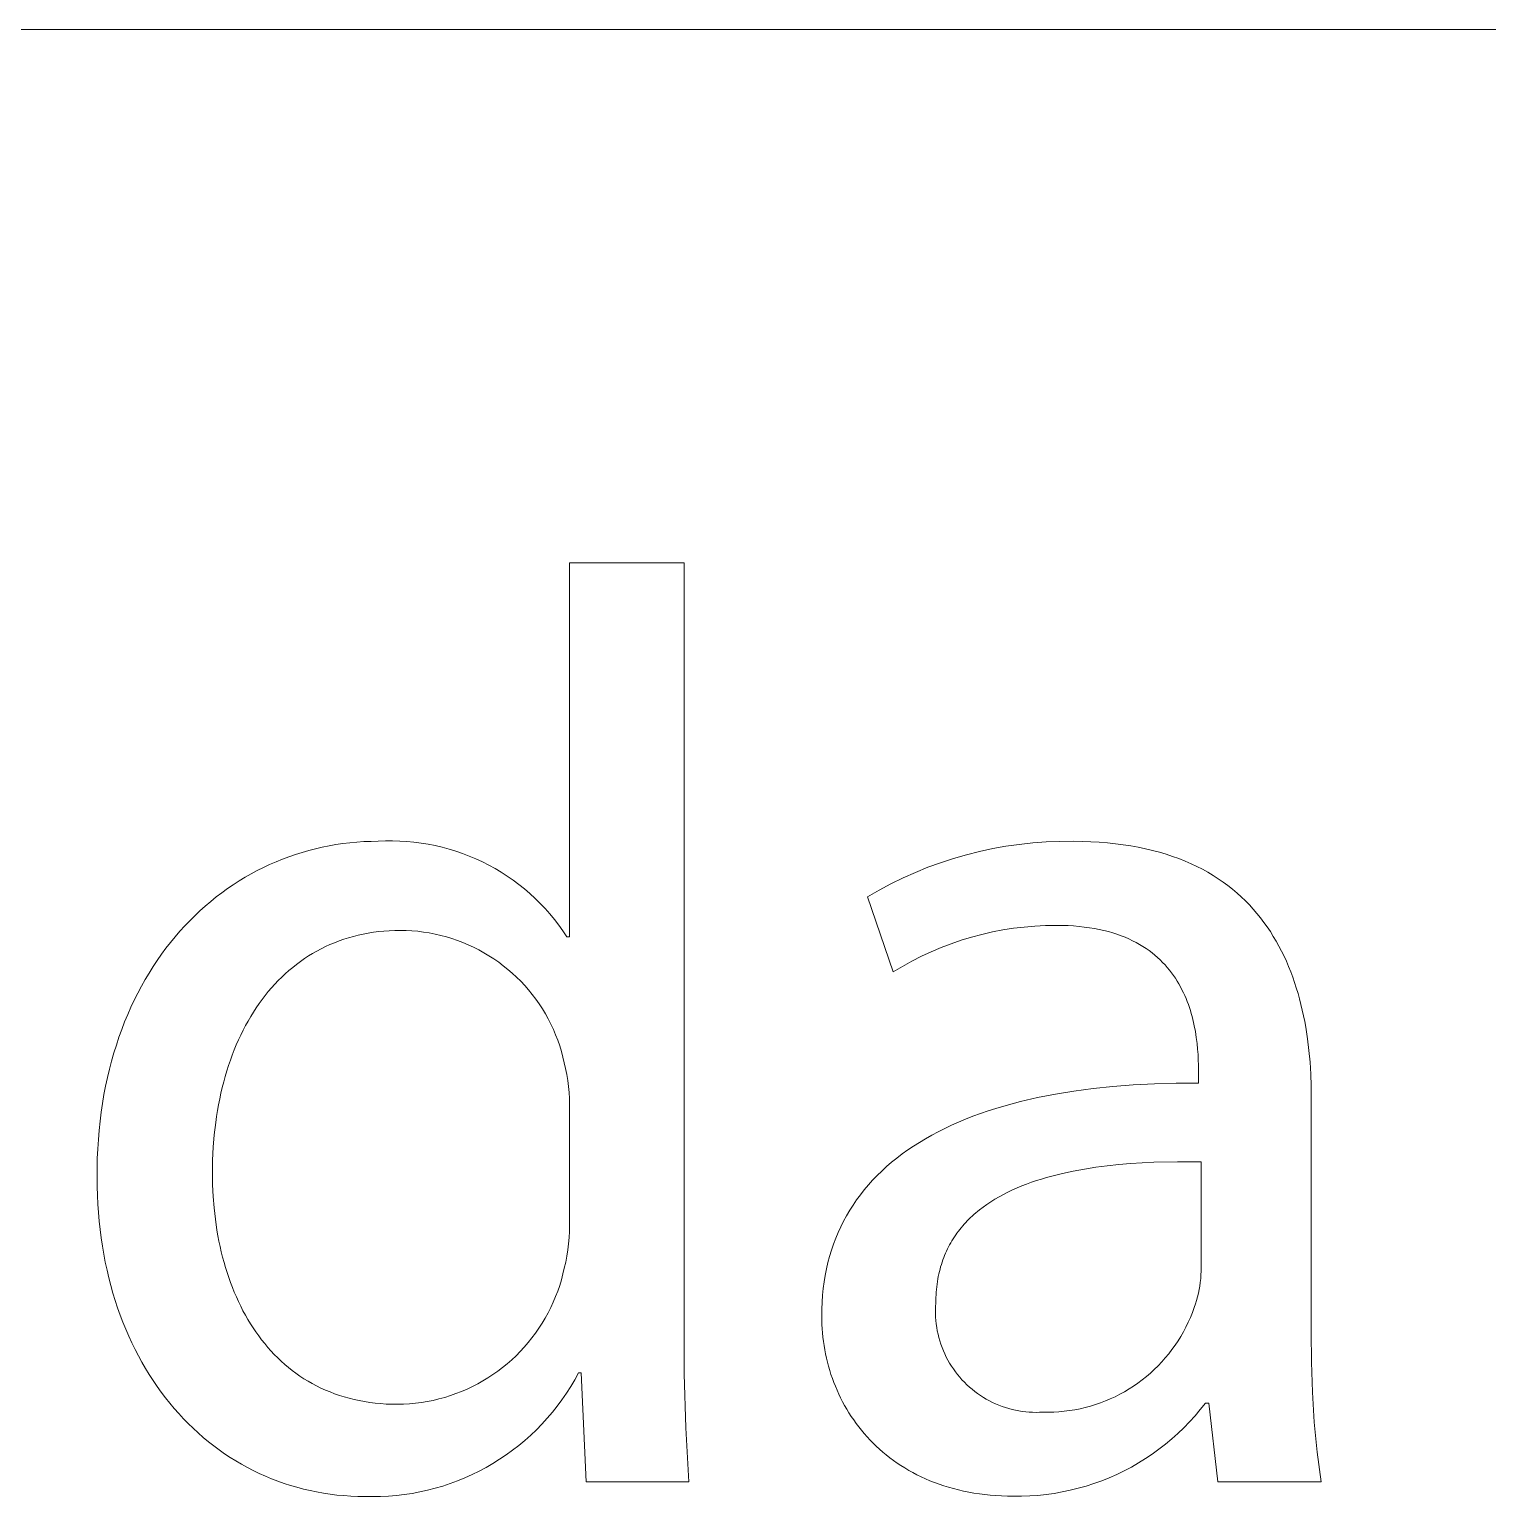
# Model space of a CAD drawing. Header units: millimetres. Extents: x 0 to 4030, y 0 to 2816.
# Drawn here: x 3898.82 to 3944.28, y 404.82 to 450.53 of the extents above; entities that cross this region are included whole.
import ezdxf

# ---------------------------------------------------------------- set-up
doc = ezdxf.new("R2010")
doc.units = ezdxf.units.MM
doc.header["$MEASUREMENT"] = 0
doc.layers.add('Domyślny', color=7, linetype='Continuous', true_color=0x000000)

msp = doc.modelspace()

# ---------------------------------------------------------------- linework, layer by layer
at = {"layer": 'Domyślny', "color": 18, "lineweight": 15, "true_color": 0x000000}
for p, q in [((4026.416, 450.533), (2507.18, 450.533)), ((3915.658, 422.26), (3915.658, 433.909)), ((3915.658, 433.909), (3919.228, 433.909)), ((3919.228, 433.909), (3919.228, 410.329)), ((3908.166, 425.098), (3908.381, 425.135)), ((3908.381, 425.135), (3908.597, 425.167)), ((3908.597, 425.167), (3908.815, 425.193)), ((3908.815, 425.193), (3909.034, 425.213)), ((3909.034, 425.213), (3909.254, 425.228)), ((3909.254, 425.228), (3909.476, 425.236)), ((3909.476, 425.236), (3909.699, 425.239)), ((3909.699, 425.239), (3909.922, 425.249)), ((3909.922, 425.249), (3910.144, 425.252)), ((3910.144, 425.252), (3910.367, 425.246)), ((3910.367, 425.246), (3910.59, 425.233)), ((3910.59, 425.233), (3910.812, 425.213)), ((3910.812, 425.213), (3911.033, 425.185)), ((3911.033, 425.185), (3911.253, 425.149)), ((3911.253, 425.149), (3911.472, 425.106)), ((3929.262, 425.083), (3929.678, 425.143)), ((3929.678, 425.143), (3930.097, 425.188)), ((3930.097, 425.188), (3930.516, 425.219)), ((3930.516, 425.219), (3930.936, 425.235)), ((3930.936, 425.235), (3931.357, 425.237)), ((3931.357, 425.237), (3931.633, 425.234)), ((3931.633, 425.234), (3931.903, 425.225)), ((3931.903, 425.225), (3932.166, 425.21)), ((3932.166, 425.21), (3932.422, 425.19)), ((3932.422, 425.19), (3932.673, 425.164)), ((3932.673, 425.164), (3932.917, 425.133)), ((3932.917, 425.133), (3933.155, 425.096)), ((3906.512, 424.601), (3906.711, 424.682)), ((3906.711, 424.682), (3906.913, 424.758)), ((3906.913, 424.758), (3907.118, 424.829)), ((3907.118, 424.829), (3907.324, 424.893)), ((3907.324, 424.893), (3907.532, 424.953)), ((3907.532, 424.953), (3907.741, 425.007)), ((3907.741, 425.007), (3907.953, 425.055)), ((3907.953, 425.055), (3908.166, 425.098)), ((3911.472, 425.106), (3911.689, 425.055)), ((3911.689, 425.055), (3911.904, 424.997)), ((3911.904, 424.997), (3912.117, 424.932)), ((3912.117, 424.932), (3912.328, 424.859)), ((3912.328, 424.859), (3912.536, 424.779)), ((3912.536, 424.779), (3912.741, 424.693)), ((3912.741, 424.693), (3912.943, 424.599)), ((3927.225, 424.571), (3927.625, 424.702)), ((3927.625, 424.702), (3928.029, 424.818)), ((3928.029, 424.818), (3928.437, 424.921)), ((3928.437, 424.921), (3928.848, 425.009)), ((3928.848, 425.009), (3929.262, 425.083)), ((3933.155, 425.096), (3933.387, 425.054)), ((3933.387, 425.054), (3933.613, 425.007)), ((3933.613, 425.007), (3933.832, 424.955)), ((3933.832, 424.955), (3934.046, 424.898)), ((3934.046, 424.898), (3934.255, 424.835)), ((3934.255, 424.835), (3934.457, 424.769)), ((3934.457, 424.769), (3934.654, 424.697)), ((3934.654, 424.697), (3934.845, 424.621)), ((3905.547, 424.117), (3905.735, 424.224)), ((3905.735, 424.224), (3905.926, 424.326)), ((3905.926, 424.326), (3906.119, 424.423)), ((3906.119, 424.423), (3906.314, 424.515)), ((3906.314, 424.515), (3906.512, 424.601)), ((3912.943, 424.599), (3913.142, 424.498)), ((3913.142, 424.498), (3913.338, 424.39)), ((3913.338, 424.39), (3913.529, 424.276)), ((3913.529, 424.276), (3913.716, 424.156)), ((3926.056, 424.098), (3926.44, 424.269)), ((3926.44, 424.269), (3926.83, 424.427)), ((3926.83, 424.427), (3927.225, 424.571)), ((3934.845, 424.621), (3935.03, 424.54)), ((3935.03, 424.54), (3935.211, 424.455)), ((3935.211, 424.455), (3935.385, 424.365)), ((3935.385, 424.365), (3935.555, 424.272)), ((3935.555, 424.272), (3935.719, 424.174)), ((3904.822, 423.636), (3904.999, 423.763)), ((3904.999, 423.763), (3905.179, 423.886)), ((3905.179, 423.886), (3905.362, 424.004)), ((3905.362, 424.004), (3905.547, 424.117)), ((3913.716, 424.156), (3913.9, 424.029)), ((3913.9, 424.029), (3914.078, 423.895)), ((3914.078, 423.895), (3914.252, 423.756)), ((3914.252, 423.756), (3914.422, 423.611)), ((3925.306, 423.716), (3925.678, 423.913)), ((3925.678, 423.913), (3926.056, 424.098)), ((3935.719, 424.174), (3935.878, 424.072)), ((3935.878, 424.072), (3936.031, 423.966)), ((3936.031, 423.966), (3936.18, 423.857)), ((3936.18, 423.857), (3936.324, 423.743)), ((3904.308, 423.222), (3904.476, 423.365)), ((3904.476, 423.365), (3904.647, 423.503)), ((3904.647, 423.503), (3904.822, 423.636)), ((3914.422, 423.611), (3914.586, 423.46)), ((3914.586, 423.46), (3914.745, 423.304)), ((3914.745, 423.304), (3914.898, 423.142)), ((3924.942, 423.505), (3925.306, 423.716)), ((3925.747, 421.17), (3924.942, 423.505)), ((3936.324, 423.743), (3936.463, 423.626)), ((3936.463, 423.626), (3936.597, 423.506)), ((3936.597, 423.506), (3936.726, 423.382)), ((3936.726, 423.382), (3936.85, 423.254)), ((3903.822, 422.764), (3903.981, 422.921)), ((3903.981, 422.921), (3904.143, 423.074)), ((3904.143, 423.074), (3904.308, 423.222)), ((3914.898, 423.142), (3915.046, 422.975)), ((3915.046, 422.975), (3915.188, 422.803)), ((3936.85, 423.254), (3936.97, 423.124)), ((3936.97, 423.124), (3937.085, 422.99)), ((3937.085, 422.99), (3937.196, 422.853)), ((3937.196, 422.853), (3937.302, 422.713)), ((3903.367, 422.262), (3903.515, 422.434)), ((3903.515, 422.434), (3903.667, 422.601)), ((3903.667, 422.601), (3903.822, 422.764)), ((3909.389, 422.378), (3909.232, 422.348)), ((3909.549, 422.403), (3909.389, 422.378)), ((3909.712, 422.424), (3909.549, 422.403)), ((3909.876, 422.44), (3909.712, 422.424)), ((3910.043, 422.452), (3909.876, 422.44)), ((3910.212, 422.459), (3910.043, 422.452)), ((3910.383, 422.461), (3910.212, 422.459)), ((3910.565, 422.458), (3910.383, 422.461)), ((3910.747, 422.449), (3910.565, 422.458)), ((3910.929, 422.434), (3910.747, 422.449)), ((3911.109, 422.412), (3910.929, 422.434)), ((3911.289, 422.383), (3911.109, 422.412)), ((3911.468, 422.349), (3911.289, 422.383)), ((3915.188, 422.803), (3915.324, 422.627)), ((3915.324, 422.627), (3915.454, 422.445)), ((3915.454, 422.445), (3915.577, 422.26)), ((3928.839, 422.413), (3928.512, 422.338)), ((3929.167, 422.476), (3928.839, 422.413)), ((3929.498, 422.528), (3929.167, 422.476)), ((3929.831, 422.568), (3929.498, 422.528)), ((3930.164, 422.597), (3929.831, 422.568)), ((3930.499, 422.614), (3930.164, 422.597)), ((3930.834, 422.62), (3930.499, 422.614)), ((3931.018, 422.617), (3930.834, 422.62)), ((3931.197, 422.611), (3931.018, 422.617)), ((3931.371, 422.601), (3931.197, 422.611)), ((3931.54, 422.587), (3931.371, 422.601)), ((3931.704, 422.568), (3931.54, 422.587)), ((3931.864, 422.547), (3931.704, 422.568)), ((3932.018, 422.521), (3931.864, 422.547)), ((3932.168, 422.492), (3932.018, 422.521)), ((3932.314, 422.459), (3932.168, 422.492)), ((3932.454, 422.423), (3932.314, 422.459)), ((3932.591, 422.384), (3932.454, 422.423)), ((3932.722, 422.341), (3932.591, 422.384)), ((3937.302, 422.713), (3937.404, 422.571)), ((3937.404, 422.571), (3937.502, 422.425)), ((3937.502, 422.425), (3937.595, 422.277)), ((3903.081, 421.904), (3903.222, 422.086)), ((3903.222, 422.086), (3903.367, 422.262)), ((3908.054, 421.957), (3907.918, 421.89)), ((3908.193, 422.021), (3908.054, 421.957)), ((3908.334, 422.08), (3908.193, 422.021)), ((3908.478, 422.135), (3908.334, 422.08)), ((3908.624, 422.186), (3908.478, 422.135)), ((3908.772, 422.233), (3908.624, 422.186)), ((3908.923, 422.276), (3908.772, 422.233)), ((3909.076, 422.314), (3908.923, 422.276)), ((3909.232, 422.348), (3909.076, 422.314)), ((3911.646, 422.308), (3911.468, 422.349)), ((3911.822, 422.262), (3911.646, 422.308)), ((3911.996, 422.209), (3911.822, 422.262)), ((3912.168, 422.15), (3911.996, 422.209)), ((3912.338, 422.085), (3912.168, 422.15)), ((3912.506, 422.014), (3912.338, 422.085)), ((3912.671, 421.938), (3912.506, 422.014)), ((3912.833, 421.855), (3912.671, 421.938)), ((3915.577, 422.26), (3915.658, 422.26)), ((3927.239, 421.927), (3926.93, 421.796)), ((3927.551, 422.046), (3927.239, 421.927)), ((3927.868, 422.155), (3927.551, 422.046)), ((3928.189, 422.252), (3927.868, 422.155)), ((3928.512, 422.338), (3928.189, 422.252)), ((3932.85, 422.296), (3932.722, 422.341)), ((3932.973, 422.247), (3932.85, 422.296)), ((3933.092, 422.196), (3932.973, 422.247)), ((3933.207, 422.141), (3933.092, 422.196)), ((3933.318, 422.084), (3933.207, 422.141)), ((3933.425, 422.025), (3933.318, 422.084)), ((3933.528, 421.963), (3933.425, 422.025)), ((3933.627, 421.898), (3933.528, 421.963)), ((3937.595, 422.277), (3937.685, 422.127)), ((3937.685, 422.127), (3937.77, 421.973)), ((3937.77, 421.973), (3937.851, 421.818)), ((3902.681, 421.333), (3902.811, 421.528)), ((3902.811, 421.528), (3902.944, 421.718)), ((3902.944, 421.718), (3903.081, 421.904)), ((3907.273, 421.495), (3907.151, 421.405)), ((3907.397, 421.582), (3907.273, 421.495)), ((3907.523, 421.665), (3907.397, 421.582)), ((3907.652, 421.744), (3907.523, 421.665)), ((3907.784, 421.819), (3907.652, 421.744)), ((3907.918, 421.89), (3907.784, 421.819)), ((3912.993, 421.767), (3912.833, 421.855)), ((3913.149, 421.674), (3912.993, 421.767)), ((3913.302, 421.575), (3913.149, 421.674)), ((3913.452, 421.471), (3913.302, 421.575)), ((3913.597, 421.362), (3913.452, 421.471)), ((3926.328, 421.504), (3926.035, 421.342)), ((3926.626, 421.655), (3926.328, 421.504)), ((3926.93, 421.796), (3926.626, 421.655)), ((3933.722, 421.831), (3933.627, 421.898)), ((3933.814, 421.762), (3933.722, 421.831)), ((3933.902, 421.691), (3933.814, 421.762)), ((3933.987, 421.617), (3933.902, 421.691)), ((3934.068, 421.542), (3933.987, 421.617)), ((3934.145, 421.465), (3934.068, 421.542)), ((3934.219, 421.386), (3934.145, 421.465)), ((3937.851, 421.818), (3937.928, 421.66)), ((3937.928, 421.66), (3938.002, 421.5)), ((3938.002, 421.5), (3938.071, 421.338)), ((3902.434, 420.929), (3902.556, 421.133)), ((3902.556, 421.133), (3902.681, 421.333)), ((3906.691, 421.008), (3906.582, 420.9)), ((3906.802, 421.112), (3906.691, 421.008)), ((3906.916, 421.213), (3906.802, 421.112)), ((3907.032, 421.311), (3906.916, 421.213)), ((3907.151, 421.405), (3907.032, 421.311)), ((3913.739, 421.248), (3913.597, 421.362)), ((3913.877, 421.128), (3913.739, 421.248)), ((3914.01, 421.005), (3913.877, 421.128)), ((3914.139, 420.876), (3914.01, 421.005)), ((3926.035, 421.342), (3925.747, 421.17)), ((3934.29, 421.306), (3934.219, 421.386)), ((3934.358, 421.223), (3934.29, 421.306)), ((3934.423, 421.14), (3934.358, 421.223)), ((3934.484, 421.055), (3934.423, 421.14)), ((3934.543, 420.969), (3934.484, 421.055)), ((3938.071, 421.338), (3938.137, 421.174)), ((3938.137, 421.174), (3938.199, 421.008)), ((3938.199, 421.008), (3938.257, 420.84)), ((3902.204, 420.507), (3902.317, 420.72)), ((3902.317, 420.72), (3902.434, 420.929)), ((3906.272, 420.555), (3906.174, 420.434)), ((3906.373, 420.673), (3906.272, 420.555)), ((3906.476, 420.788), (3906.373, 420.673)), ((3906.582, 420.9), (3906.476, 420.788)), ((3914.264, 420.743), (3914.139, 420.876)), ((3914.384, 420.606), (3914.264, 420.743)), ((3914.499, 420.465), (3914.384, 420.606)), ((3934.598, 420.881), (3934.543, 420.969)), ((3934.651, 420.793), (3934.598, 420.881)), ((3934.701, 420.703), (3934.651, 420.793)), ((3934.748, 420.613), (3934.701, 420.703)), ((3934.793, 420.522), (3934.748, 420.613)), ((3938.257, 420.84), (3938.312, 420.67)), ((3938.312, 420.67), (3938.364, 420.499)), ((3901.99, 420.067), (3902.095, 420.289)), ((3902.095, 420.289), (3902.204, 420.507)), ((3905.986, 420.181), (3905.896, 420.05)), ((3906.079, 420.309), (3905.986, 420.181)), ((3906.174, 420.434), (3906.079, 420.309)), ((3914.608, 420.32), (3914.499, 420.465)), ((3914.713, 420.171), (3914.608, 420.32)), ((3914.813, 420.019), (3914.713, 420.171)), ((3934.835, 420.43), (3934.793, 420.522)), ((3934.875, 420.338), (3934.835, 420.43)), ((3934.912, 420.245), (3934.875, 420.338)), ((3934.947, 420.151), (3934.912, 420.245)), ((3934.979, 420.058), (3934.947, 420.151)), ((3938.364, 420.499), (3938.412, 420.326)), ((3938.412, 420.326), (3938.457, 420.152)), ((3938.457, 420.152), (3938.498, 419.977)), ((3901.795, 419.61), (3901.89, 419.841)), ((3901.89, 419.841), (3901.99, 420.067)), ((3905.642, 419.639), (3905.563, 419.496)), ((3905.724, 419.779), (3905.642, 419.639)), ((3905.809, 419.916), (3905.724, 419.779)), ((3905.896, 420.05), (3905.809, 419.916)), ((3914.907, 419.863), (3914.813, 420.019)), ((3914.996, 419.704), (3914.907, 419.863)), ((3915.079, 419.542), (3914.996, 419.704)), ((3935.01, 419.964), (3934.979, 420.058)), ((3935.038, 419.87), (3935.01, 419.964)), ((3935.064, 419.776), (3935.038, 419.87)), ((3935.088, 419.682), (3935.064, 419.776)), ((3935.111, 419.588), (3935.088, 419.682)), ((3938.498, 419.977), (3938.537, 419.8)), ((3938.537, 419.8), (3938.572, 419.622)), ((3901.618, 419.136), (3901.704, 419.375)), ((3901.704, 419.375), (3901.795, 419.61)), ((3905.414, 419.201), (3905.343, 419.049)), ((3905.487, 419.35), (3905.414, 419.201)), ((3905.563, 419.496), (3905.487, 419.35)), ((3915.156, 419.377), (3915.079, 419.542)), ((3915.228, 419.21), (3915.156, 419.377)), ((3915.294, 419.04), (3915.228, 419.21)), ((3935.131, 419.494), (3935.111, 419.588)), ((3935.166, 419.308), (3935.131, 419.494)), ((3935.195, 419.124), (3935.166, 419.308)), ((3938.572, 419.622), (3938.604, 419.443)), ((3938.604, 419.443), (3938.66, 419.083)), ((3901.459, 418.645), (3901.536, 418.892)), ((3901.536, 418.892), (3901.618, 419.136)), ((3905.211, 418.738), (3905.148, 418.579)), ((3905.275, 418.895), (3905.211, 418.738)), ((3905.343, 419.049), (3905.275, 418.895)), ((3915.354, 418.868), (3915.294, 419.04)), ((3915.407, 418.694), (3915.354, 418.868)), ((3935.218, 418.943), (3935.195, 419.124)), ((3935.236, 418.766), (3935.218, 418.943)), ((3935.248, 418.594), (3935.236, 418.766)), ((3938.66, 419.083), (3938.704, 418.72)), ((3938.704, 418.72), (3938.738, 418.354)), ((3901.321, 418.137), (3901.388, 418.393)), ((3901.388, 418.393), (3901.459, 418.645)), ((3905.089, 418.416), (3905.033, 418.252)), ((3905.148, 418.579), (3905.089, 418.416)), ((3915.455, 418.518), (3915.407, 418.694)), ((3915.497, 418.341), (3915.455, 418.518)), ((3915.538, 418.158), (3915.497, 418.341)), ((3935.256, 418.426), (3935.248, 418.594)), ((3935.261, 418.265), (3935.256, 418.426)), ((3935.262, 418.11), (3935.261, 418.265)), ((3938.738, 418.354), (3938.761, 417.987)), ((3901.202, 417.613), (3901.259, 417.877)), ((3901.259, 417.877), (3901.321, 418.137)), ((3904.929, 417.915), (3904.882, 417.743)), ((3904.98, 418.084), (3904.929, 417.915)), ((3905.033, 418.252), (3904.98, 418.084)), ((3915.574, 417.973), (3915.538, 418.158)), ((3915.604, 417.788), (3915.574, 417.973)), ((3935.262, 417.708), (3935.262, 418.11)), ((3938.761, 417.987), (3938.774, 417.619)), ((3901.151, 417.345), (3901.202, 417.613)), ((3904.795, 417.391), (3904.757, 417.212)), ((3904.837, 417.568), (3904.795, 417.391)), ((3904.882, 417.743), (3904.837, 417.568)), ((3915.627, 417.602), (3915.604, 417.788)), ((3915.644, 417.415), (3915.627, 417.602)), ((3915.655, 417.227), (3915.644, 417.415)), ((3930.246, 417.253), (3930.801, 417.362)), ((3930.801, 417.362), (3931.378, 417.456)), ((3931.378, 417.456), (3931.975, 417.536)), ((3931.975, 417.536), (3932.592, 417.6)), ((3932.592, 417.6), (3933.23, 417.65)), ((3933.23, 417.65), (3933.888, 417.684)), ((3933.888, 417.684), (3934.565, 417.704)), ((3934.565, 417.704), (3935.262, 417.708)), ((3938.774, 417.619), (3938.779, 417.251)), ((3901.064, 416.797), (3901.105, 417.073)), ((3901.105, 417.073), (3901.151, 417.345)), ((3904.721, 417.031), (3904.689, 416.848)), ((3904.757, 417.212), (3904.721, 417.031)), ((3915.659, 417.039), (3915.655, 417.227)), ((3915.658, 416.851), (3915.659, 417.039)), ((3928.704, 416.837), (3928.948, 416.916)), ((3928.948, 416.916), (3929.197, 416.99)), ((3929.197, 416.99), (3929.451, 417.061)), ((3929.451, 417.061), (3929.711, 417.129)), ((3929.711, 417.129), (3930.246, 417.253)), ((3938.779, 417.251), (3938.779, 409.95)), ((3900.999, 416.233), (3901.029, 416.517)), ((3901.029, 416.517), (3901.064, 416.797)), ((3904.633, 416.475), (3904.589, 416.093)), ((3904.659, 416.662), (3904.633, 416.475)), ((3904.689, 416.848), (3904.659, 416.662)), ((3915.658, 413.469), (3915.658, 416.851)), ((3927.565, 416.392), (3927.782, 416.488)), ((3927.782, 416.488), (3928.005, 416.581)), ((3928.005, 416.581), (3928.232, 416.67)), ((3928.232, 416.67), (3928.465, 416.755)), ((3928.465, 416.755), (3928.704, 416.837)), ((3900.975, 415.946), (3900.999, 416.233)), ((3904.589, 416.093), (3904.557, 415.705)), ((3926.752, 415.973), (3926.947, 416.083)), ((3926.947, 416.083), (3927.148, 416.189)), ((3927.148, 416.189), (3927.354, 416.293)), ((3927.354, 416.293), (3927.565, 416.392)), ((3900.943, 415.359), (3900.956, 415.654)), ((3900.956, 415.654), (3900.975, 415.946)), ((3904.557, 415.705), (3904.538, 415.308)), ((3926.027, 415.497), (3926.2, 415.621)), ((3926.2, 415.621), (3926.378, 415.742)), ((3926.378, 415.742), (3926.563, 415.859)), ((3926.563, 415.859), (3926.752, 415.973)), ((3900.935, 414.758), (3900.936, 415.06)), ((3900.936, 415.06), (3900.943, 415.359)), ((3904.538, 415.308), (3904.532, 414.905)), ((3925.391, 414.966), (3925.542, 415.104)), ((3925.542, 415.104), (3925.698, 415.238)), ((3925.698, 415.238), (3925.86, 415.369)), ((3925.86, 415.369), (3926.027, 415.497)), ((3932.058, 415.083), (3931.707, 415.029)), ((3932.415, 415.13), (3932.058, 415.083)), ((3932.776, 415.169), (3932.415, 415.13)), ((3933.14, 415.2), (3932.776, 415.169)), ((3933.506, 415.224), (3933.14, 415.2)), ((3933.874, 415.241), (3933.506, 415.224)), ((3934.611, 415.257), (3933.874, 415.241)), ((3935.343, 415.252), (3934.611, 415.257)), ((3935.343, 411.843), (3935.343, 415.252)), ((3900.938, 414.481), (3900.935, 414.758)), ((3904.532, 414.905), (3904.538, 414.539)), ((3924.974, 414.532), (3925.107, 414.68)), ((3925.107, 414.68), (3925.246, 414.825)), ((3925.246, 414.825), (3925.391, 414.966)), ((3930.057, 414.614), (3929.905, 414.558)), ((3930.212, 414.667), (3930.057, 414.614)), ((3930.37, 414.717), (3930.212, 414.667)), ((3930.53, 414.765), (3930.37, 414.717)), ((3930.692, 414.81), (3930.53, 414.765)), ((3931.023, 414.892), (3930.692, 414.81)), ((3931.361, 414.965), (3931.023, 414.892)), ((3931.707, 415.029), (3931.361, 414.965)), ((3900.946, 414.207), (3900.938, 414.481)), ((3900.959, 413.937), (3900.946, 414.207)), ((3904.538, 414.539), (3904.554, 414.176)), ((3904.554, 414.176), (3904.583, 413.819)), ((3924.608, 414.068), (3924.724, 414.226)), ((3924.724, 414.226), (3924.846, 414.381)), ((3924.846, 414.381), (3924.974, 414.532)), ((3929.051, 414.165), (3928.92, 414.089)), ((3929.186, 414.238), (3929.051, 414.165)), ((3929.323, 414.308), (3929.186, 414.238)), ((3929.464, 414.375), (3929.323, 414.308)), ((3929.608, 414.439), (3929.464, 414.375)), ((3929.755, 414.5), (3929.608, 414.439)), ((3929.905, 414.558), (3929.755, 414.5)), ((3900.977, 413.669), (3900.959, 413.937)), ((3904.583, 413.819), (3904.622, 413.467)), ((3924.294, 413.574), (3924.392, 413.742)), ((3924.392, 413.742), (3924.497, 413.907)), ((3924.497, 413.907), (3924.608, 414.068)), ((3928.376, 413.706), (3928.32, 413.66)), ((3928.433, 413.752), (3928.376, 413.706)), ((3928.549, 413.841), (3928.433, 413.752)), ((3928.669, 413.927), (3928.549, 413.841)), ((3928.793, 414.009), (3928.669, 413.927)), ((3928.92, 414.089), (3928.793, 414.009)), ((3901.001, 413.404), (3900.977, 413.669)), ((3901.029, 413.142), (3901.001, 413.404)), ((3904.622, 413.467), (3904.673, 413.12)), ((3915.657, 413.084), (3915.661, 413.276)), ((3915.661, 413.276), (3915.658, 413.469)), ((3924.113, 413.229), (3924.201, 413.403)), ((3924.201, 413.403), (3924.294, 413.574)), ((3927.913, 413.255), (3927.867, 413.201)), ((3927.96, 413.309), (3927.913, 413.255)), ((3928.008, 413.362), (3927.96, 413.309)), ((3928.058, 413.414), (3928.008, 413.362)), ((3928.108, 413.465), (3928.058, 413.414)), ((3928.16, 413.515), (3928.108, 413.465)), ((3928.212, 413.564), (3928.16, 413.515)), ((3928.266, 413.612), (3928.212, 413.564)), ((3928.32, 413.66), (3928.266, 413.612)), ((3901.062, 412.883), (3901.029, 413.142)), ((3901.101, 412.628), (3901.062, 412.883)), ((3904.673, 413.12), (3904.702, 412.949)), ((3904.702, 412.949), (3904.734, 412.78)), ((3904.734, 412.78), (3904.77, 412.612)), ((3915.63, 412.699), (3915.647, 412.891)), ((3915.647, 412.891), (3915.657, 413.084)), ((3923.887, 412.685), (3923.957, 412.87)), ((3923.957, 412.87), (3924.032, 413.051)), ((3924.032, 413.051), (3924.113, 413.229)), ((3927.578, 412.793), (3927.542, 412.731)), ((3927.616, 412.854), (3927.578, 412.793)), ((3927.655, 412.914), (3927.616, 412.854)), ((3927.695, 412.974), (3927.655, 412.914)), ((3927.736, 413.032), (3927.695, 412.974)), ((3927.779, 413.089), (3927.736, 413.032)), ((3927.822, 413.145), (3927.779, 413.089)), ((3927.867, 413.201), (3927.822, 413.145)), ((3901.144, 412.376), (3901.101, 412.628)), ((3901.192, 412.127), (3901.144, 412.376)), ((3904.77, 412.612), (3904.808, 412.447)), ((3904.808, 412.447), (3904.848, 412.283)), ((3915.576, 412.317), (3915.607, 412.507)), ((3915.607, 412.507), (3915.63, 412.699)), ((3923.766, 412.307), (3923.824, 412.498)), ((3923.824, 412.498), (3923.887, 412.685)), ((3927.35, 412.339), (3927.323, 412.27)), ((3927.379, 412.406), (3927.35, 412.339)), ((3927.409, 412.473), (3927.379, 412.406)), ((3927.44, 412.539), (3927.409, 412.473)), ((3927.473, 412.604), (3927.44, 412.539)), ((3927.506, 412.668), (3927.473, 412.604)), ((3927.542, 412.731), (3927.506, 412.668)), ((3901.245, 411.881), (3901.192, 412.127)), ((3901.302, 411.638), (3901.245, 411.881)), ((3904.848, 412.283), (3904.892, 412.12)), ((3904.892, 412.12), (3904.938, 411.96)), ((3904.938, 411.96), (3904.988, 411.802)), ((3915.455, 411.758), (3915.497, 411.939)), ((3915.497, 411.939), (3915.54, 412.127)), ((3915.54, 412.127), (3915.576, 412.317)), ((3923.629, 411.716), (3923.669, 411.916)), ((3923.669, 411.916), (3923.715, 412.113)), ((3923.715, 412.113), (3923.766, 412.307)), ((3927.207, 411.91), (3927.188, 411.835)), ((3927.227, 411.984), (3927.207, 411.91)), ((3927.249, 412.057), (3927.227, 411.984)), ((3927.272, 412.129), (3927.249, 412.057)), ((3927.297, 412.2), (3927.272, 412.129)), ((3927.323, 412.27), (3927.297, 412.2)), ((3901.364, 411.4), (3901.302, 411.638)), ((3904.988, 411.802), (3905.04, 411.646)), ((3905.04, 411.646), (3905.095, 411.491)), ((3905.095, 411.491), (3905.152, 411.339)), ((3915.353, 411.401), (3915.407, 411.579)), ((3915.407, 411.579), (3915.455, 411.758)), ((3923.568, 411.305), (3923.596, 411.512)), ((3923.596, 411.512), (3923.629, 411.716)), ((3927.114, 411.443), (3927.104, 411.362)), ((3927.126, 411.524), (3927.114, 411.443)), ((3927.139, 411.603), (3927.126, 411.524)), ((3927.154, 411.681), (3927.139, 411.603)), ((3927.17, 411.758), (3927.154, 411.681)), ((3927.188, 411.835), (3927.17, 411.758)), ((3935.303, 411.384), (3935.319, 411.498)), ((3935.319, 411.498), (3935.331, 411.613)), ((3935.331, 411.613), (3935.339, 411.728)), ((3935.339, 411.728), (3935.343, 411.843)), ((3901.431, 411.164), (3901.364, 411.4)), ((3901.502, 410.932), (3901.431, 411.164)), ((3905.152, 411.339), (3905.213, 411.19)), ((3905.213, 411.19), (3905.276, 411.042)), ((3905.276, 411.042), (3905.342, 410.897)), ((3915.154, 410.881), (3915.226, 411.052)), ((3915.226, 411.052), (3915.293, 411.225)), ((3915.293, 411.225), (3915.353, 411.401)), ((3923.532, 410.882), (3923.547, 411.095)), ((3923.547, 411.095), (3923.568, 411.305)), ((3927.079, 411.025), (3927.077, 410.938)), ((3927.083, 411.111), (3927.079, 411.025)), ((3927.089, 411.195), (3927.083, 411.111)), ((3927.096, 411.279), (3927.089, 411.195)), ((3927.104, 411.362), (3927.096, 411.279)), ((3935.201, 410.934), (3935.232, 411.045)), ((3935.232, 411.045), (3935.26, 411.157)), ((3935.26, 411.157), (3935.283, 411.27)), ((3935.283, 411.27), (3935.303, 411.384)), ((3901.577, 410.703), (3901.502, 410.932)), ((3901.657, 410.479), (3901.577, 410.703)), ((3905.342, 410.897), (3905.411, 410.754)), ((3905.411, 410.754), (3905.483, 410.614)), ((3905.483, 410.614), (3905.558, 410.476)), ((3914.902, 410.384), (3914.992, 410.546)), ((3914.992, 410.546), (3915.076, 410.712)), ((3915.076, 410.712), (3915.154, 410.881)), ((3923.519, 410.447), (3923.522, 410.666)), ((3923.522, 410.666), (3923.532, 410.882)), ((3927.069, 410.742), (3927.065, 410.634)), ((3927.065, 410.634), (3927.065, 410.525)), ((3927.065, 410.525), (3927.069, 410.417)), ((3927.076, 410.85), (3927.069, 410.742)), ((3927.077, 410.938), (3927.076, 410.85)), ((3935.01, 410.406), (3935.072, 410.56)), ((3935.072, 410.56), (3935.128, 410.715)), ((3935.128, 410.715), (3935.167, 410.824)), ((3935.167, 410.824), (3935.201, 410.934)), ((3901.741, 410.257), (3901.657, 410.479)), ((3901.83, 410.04), (3901.741, 410.257)), ((3901.923, 409.826), (3901.83, 410.04)), ((3905.558, 410.476), (3905.635, 410.341)), ((3905.635, 410.341), (3905.715, 410.209)), ((3905.715, 410.209), (3905.798, 410.079)), ((3905.798, 410.079), (3905.884, 409.952)), ((3914.6, 409.916), (3914.706, 410.068)), ((3914.706, 410.068), (3914.807, 410.224)), ((3914.807, 410.224), (3914.902, 410.384)), ((3919.228, 410.329), (3919.232, 408.646)), ((3923.521, 410.315), (3923.519, 410.447)), ((3923.525, 410.183), (3923.521, 410.315)), ((3923.533, 410.051), (3923.525, 410.183)), ((3923.543, 409.92), (3923.533, 410.051)), ((3927.069, 410.417), (3927.077, 410.309)), ((3927.077, 410.309), (3927.088, 410.202)), ((3927.088, 410.202), (3927.103, 410.095)), ((3927.103, 410.095), (3927.122, 409.988)), ((3934.793, 409.959), (3934.87, 410.105)), ((3934.87, 410.105), (3934.943, 410.254)), ((3934.943, 410.254), (3935.01, 410.406)), ((3902.019, 409.616), (3901.923, 409.826)), ((3902.12, 409.409), (3902.019, 409.616)), ((3905.884, 409.952), (3905.973, 409.827)), ((3905.973, 409.827), (3906.065, 409.706)), ((3906.065, 409.706), (3906.159, 409.588)), ((3906.159, 409.588), (3906.256, 409.472)), ((3914.25, 409.481), (3914.372, 409.622)), ((3914.372, 409.622), (3914.488, 409.767)), ((3914.488, 409.767), (3914.6, 409.916)), ((3923.556, 409.788), (3923.543, 409.92)), ((3923.573, 409.657), (3923.556, 409.788)), ((3923.592, 409.527), (3923.573, 409.657)), ((3927.122, 409.988), (3927.145, 409.882)), ((3927.145, 409.882), (3927.171, 409.777)), ((3927.171, 409.777), (3927.2, 409.673)), ((3927.2, 409.673), (3927.234, 409.571)), ((3934.532, 409.536), (3934.624, 409.674)), ((3934.624, 409.674), (3934.711, 409.815)), ((3934.711, 409.815), (3934.793, 409.959)), ((3938.779, 409.95), (3938.78, 409.013)), ((3902.225, 409.207), (3902.12, 409.409)), ((3902.334, 409.009), (3902.225, 409.207)), ((3906.256, 409.472), (3906.356, 409.36)), ((3906.356, 409.36), (3906.459, 409.25)), ((3906.459, 409.25), (3906.564, 409.144)), ((3906.564, 409.144), (3906.673, 409.042)), ((3913.858, 409.086), (3913.993, 409.213)), ((3913.993, 409.213), (3914.124, 409.345)), ((3914.124, 409.345), (3914.25, 409.481)), ((3923.614, 409.397), (3923.592, 409.527)), ((3923.639, 409.267), (3923.614, 409.397)), ((3923.667, 409.138), (3923.639, 409.267)), ((3923.698, 409.01), (3923.667, 409.138)), ((3927.234, 409.571), (3927.27, 409.469)), ((3927.27, 409.469), (3927.311, 409.368)), ((3927.311, 409.368), (3927.354, 409.269)), ((3927.354, 409.269), (3927.401, 409.172)), ((3927.401, 409.172), (3927.452, 409.076)), ((3934.118, 409.018), (3934.228, 409.142)), ((3934.228, 409.142), (3934.334, 409.27)), ((3934.334, 409.27), (3934.435, 409.401)), ((3934.435, 409.401), (3934.532, 409.536)), ((3902.447, 408.814), (3902.334, 409.009)), ((3902.564, 408.624), (3902.447, 408.814)), ((3906.673, 409.042), (3906.784, 408.942)), ((3906.784, 408.942), (3906.898, 408.846)), ((3906.898, 408.846), (3907.015, 408.753)), ((3907.015, 408.753), (3907.135, 408.664)), ((3907.135, 408.664), (3907.258, 408.578)), ((3913.274, 408.626), (3913.426, 408.734)), ((3913.426, 408.734), (3913.574, 408.846)), ((3913.574, 408.846), (3913.718, 408.964)), ((3913.718, 408.964), (3913.858, 409.086)), ((3915.939, 408.678), (3915.821, 408.463)), ((3916.02, 408.678), (3915.939, 408.678)), ((3916.181, 405.283), (3916.02, 408.678)), ((3923.732, 408.883), (3923.698, 409.01)), ((3923.769, 408.756), (3923.732, 408.883)), ((3923.809, 408.63), (3923.769, 408.756)), ((3927.452, 409.076), (3927.505, 408.982)), ((3927.505, 408.982), (3927.562, 408.89)), ((3927.562, 408.89), (3927.622, 408.8)), ((3927.622, 408.8), (3927.685, 408.712)), ((3927.685, 408.712), (3927.751, 408.627)), ((3933.638, 408.562), (3933.764, 408.67)), ((3933.764, 408.67), (3933.886, 408.782)), ((3933.886, 408.782), (3934.004, 408.898)), ((3934.004, 408.898), (3934.118, 409.018)), ((3938.78, 409.013), (3938.811, 408.077)), ((3902.685, 408.437), (3902.564, 408.624)), ((3902.809, 408.255), (3902.685, 408.437)), ((3902.937, 408.077), (3902.809, 408.255)), ((3907.258, 408.578), (3907.383, 408.496)), ((3907.383, 408.496), (3907.511, 408.417)), ((3907.511, 408.417), (3907.642, 408.343)), ((3907.642, 408.343), (3907.776, 408.272)), ((3907.776, 408.272), (3907.913, 408.204)), ((3907.913, 408.204), (3908.052, 408.141)), ((3912.465, 408.173), (3912.633, 408.252)), ((3912.633, 408.252), (3912.798, 408.337)), ((3912.798, 408.337), (3912.96, 408.428)), ((3912.96, 408.428), (3913.119, 408.525)), ((3913.119, 408.525), (3913.274, 408.626)), ((3915.696, 408.251), (3915.563, 408.044)), ((3915.821, 408.463), (3915.696, 408.251)), ((3919.232, 408.646), (3919.281, 406.963)), ((3923.852, 408.505), (3923.809, 408.63)), ((3923.898, 408.382), (3923.852, 408.505)), ((3923.946, 408.259), (3923.898, 408.382)), ((3923.998, 408.137), (3923.946, 408.259)), ((3927.751, 408.627), (3927.82, 408.543)), ((3927.82, 408.543), (3927.892, 408.463)), ((3927.892, 408.463), (3927.967, 408.384)), ((3927.967, 408.384), (3928.044, 408.308)), ((3928.044, 408.308), (3928.124, 408.235)), ((3928.124, 408.235), (3928.206, 408.165)), ((3933.1, 408.176), (3933.239, 408.265)), ((3933.239, 408.265), (3933.376, 408.36)), ((3933.376, 408.36), (3933.509, 408.459)), ((3933.509, 408.459), (3933.638, 408.562)), ((3903.069, 407.903), (3902.937, 408.077)), ((3903.204, 407.733), (3903.069, 407.903)), ((3908.052, 408.141), (3908.195, 408.082)), ((3908.195, 408.082), (3908.34, 408.027)), ((3908.34, 408.027), (3908.488, 407.975)), ((3908.488, 407.975), (3908.639, 407.928)), ((3908.639, 407.928), (3908.792, 407.886)), ((3908.792, 407.886), (3908.949, 407.847)), ((3908.949, 407.847), (3909.108, 407.813)), ((3909.108, 407.813), (3909.27, 407.783)), ((3909.27, 407.783), (3909.435, 407.757)), ((3909.435, 407.757), (3909.603, 407.736)), ((3910.859, 407.732), (3911.043, 407.756)), ((3911.043, 407.756), (3911.227, 407.786)), ((3911.227, 407.786), (3911.409, 407.822)), ((3911.409, 407.822), (3911.59, 407.865)), ((3911.59, 407.865), (3911.769, 407.915)), ((3911.769, 407.915), (3911.946, 407.97)), ((3911.946, 407.97), (3912.121, 408.031)), ((3912.121, 408.031), (3912.294, 408.099)), ((3912.294, 408.099), (3912.465, 408.173)), ((3915.424, 407.842), (3915.278, 407.645)), ((3915.563, 408.044), (3915.424, 407.842)), ((3924.052, 408.016), (3923.998, 408.137)), ((3924.11, 407.897), (3924.052, 408.016)), ((3924.17, 407.779), (3924.11, 407.897)), ((3924.233, 407.662), (3924.17, 407.779)), ((3928.206, 408.165), (3928.29, 408.098)), ((3928.29, 408.098), (3928.377, 408.033)), ((3928.377, 408.033), (3928.466, 407.972)), ((3928.466, 407.972), (3928.557, 407.913)), ((3928.557, 407.913), (3928.65, 407.858)), ((3928.65, 407.858), (3928.745, 407.806)), ((3928.745, 407.806), (3928.842, 407.758)), ((3928.842, 407.758), (3928.94, 407.713)), ((3932.207, 407.743), (3932.361, 407.802)), ((3932.361, 407.802), (3932.514, 407.867)), ((3932.514, 407.867), (3932.664, 407.936)), ((3932.664, 407.936), (3932.812, 408.011)), ((3932.812, 408.011), (3932.958, 408.091)), ((3932.958, 408.091), (3933.1, 408.176)), ((3938.811, 408.077), (3938.873, 407.142)), ((3903.343, 407.568), (3903.204, 407.733)), ((3903.485, 407.407), (3903.343, 407.568)), ((3903.63, 407.25), (3903.485, 407.407)), ((3909.603, 407.736), (3909.774, 407.72)), ((3909.774, 407.72), (3909.947, 407.708)), ((3909.947, 407.708), (3910.124, 407.701)), ((3910.124, 407.701), (3910.303, 407.699)), ((3910.303, 407.699), (3910.489, 407.703)), ((3910.489, 407.703), (3910.674, 407.714)), ((3910.674, 407.714), (3910.859, 407.732)), ((3915.125, 407.452), (3914.965, 407.265)), ((3915.278, 407.645), (3915.125, 407.452)), ((3924.3, 407.547), (3924.233, 407.662)), ((3924.369, 407.434), (3924.3, 407.547)), ((3924.441, 407.321), (3924.369, 407.434)), ((3924.516, 407.211), (3924.441, 407.321)), ((3928.94, 407.713), (3929.04, 407.671)), ((3929.04, 407.671), (3929.141, 407.632)), ((3929.141, 407.632), (3929.244, 407.598)), ((3929.244, 407.598), (3929.347, 407.566)), ((3929.347, 407.566), (3929.452, 407.538)), ((3929.452, 407.538), (3929.557, 407.514)), ((3929.557, 407.514), (3929.663, 407.494)), ((3929.663, 407.494), (3929.77, 407.477)), ((3929.77, 407.477), (3929.877, 407.464)), ((3929.877, 407.464), (3929.985, 407.455)), ((3929.985, 407.455), (3930.093, 407.449)), ((3930.093, 407.449), (3930.201, 407.447)), ((3930.201, 407.447), (3930.31, 407.449)), ((3930.31, 407.449), (3930.418, 407.454)), ((3930.418, 407.454), (3930.583, 407.452)), ((3930.583, 407.452), (3930.749, 407.456)), ((3930.749, 407.456), (3930.914, 407.466)), ((3930.914, 407.466), (3931.079, 407.481)), ((3931.079, 407.481), (3931.244, 407.502)), ((3931.244, 407.502), (3931.407, 407.528)), ((3931.407, 407.528), (3931.57, 407.56)), ((3931.57, 407.56), (3931.732, 407.597)), ((3931.732, 407.597), (3931.892, 407.641)), ((3931.892, 407.641), (3932.05, 407.689)), ((3932.05, 407.689), (3932.207, 407.743)), ((3935.154, 407.34), (3934.982, 407.15)), ((3935.319, 407.535), (3935.154, 407.34)), ((3935.477, 407.736), (3935.319, 407.535)), ((3935.585, 407.736), (3935.477, 407.736)), ((3935.866, 405.28), (3935.585, 407.736)), ((3903.779, 407.098), (3903.63, 407.25)), ((3903.931, 406.95), (3903.779, 407.098)), ((3904.087, 406.807), (3903.931, 406.95)), ((3914.628, 406.908), (3914.45, 406.738)), ((3914.799, 407.084), (3914.628, 406.908)), ((3914.965, 407.265), (3914.799, 407.084)), ((3919.281, 406.963), (3919.375, 405.283)), ((3924.593, 407.102), (3924.516, 407.211)), ((3924.674, 406.995), (3924.593, 407.102)), ((3924.758, 406.89), (3924.674, 406.995)), ((3924.844, 406.786), (3924.758, 406.89)), ((3934.804, 406.967), (3934.62, 406.79)), ((3934.982, 407.15), (3934.804, 406.967)), ((3938.873, 407.142), (3938.965, 406.209)), ((3904.245, 406.668), (3904.087, 406.807)), ((3904.407, 406.534), (3904.245, 406.668)), ((3904.572, 406.405), (3904.407, 406.534)), ((3904.739, 406.28), (3904.572, 406.405)), ((3914.078, 406.417), (3913.884, 406.266)), ((3914.267, 406.574), (3914.078, 406.417)), ((3914.45, 406.738), (3914.267, 406.574)), ((3924.934, 406.685), (3924.844, 406.786)), ((3925.026, 406.585), (3924.934, 406.685)), ((3925.121, 406.488), (3925.026, 406.585)), ((3925.219, 406.393), (3925.121, 406.488)), ((3925.32, 406.299), (3925.219, 406.393)), ((3934.233, 406.456), (3934.031, 406.299)), ((3934.429, 406.62), (3934.233, 406.456)), ((3934.62, 406.79), (3934.429, 406.62)), ((3904.91, 406.16), (3904.739, 406.28)), ((3905.083, 406.045), (3904.91, 406.16)), ((3905.259, 405.935), (3905.083, 406.045)), ((3905.438, 405.83), (3905.259, 405.935)), ((3913.481, 405.985), (3913.273, 405.855)), ((3913.685, 406.122), (3913.481, 405.985)), ((3913.884, 406.266), (3913.685, 406.122)), ((3925.424, 406.209), (3925.32, 406.299)), ((3925.531, 406.12), (3925.424, 406.209)), ((3925.64, 406.034), (3925.531, 406.12)), ((3925.753, 405.95), (3925.64, 406.034)), ((3925.868, 405.869), (3925.753, 405.95)), ((3933.611, 406.007), (3933.394, 405.872)), ((3933.824, 406.149), (3933.611, 406.007)), ((3934.031, 406.299), (3933.824, 406.149)), ((3938.965, 406.209), (3939.087, 405.28)), ((3905.62, 405.73), (3905.438, 405.83)), ((3905.804, 405.634), (3905.62, 405.73)), ((3905.991, 405.544), (3905.804, 405.634)), ((3906.181, 405.459), (3905.991, 405.544)), ((3912.622, 405.507), (3912.398, 405.407)), ((3912.843, 405.616), (3912.622, 405.507)), ((3913.06, 405.732), (3912.843, 405.616)), ((3913.273, 405.855), (3913.06, 405.732)), ((3925.986, 405.79), (3925.868, 405.869)), ((3926.107, 405.715), (3925.986, 405.79)), ((3926.231, 405.641), (3926.107, 405.715)), ((3926.358, 405.571), (3926.231, 405.641)), ((3926.488, 405.503), (3926.358, 405.571)), ((3926.62, 405.438), (3926.488, 405.503)), ((3932.716, 405.514), (3932.483, 405.411)), ((3932.946, 405.626), (3932.716, 405.514)), ((3933.173, 405.745), (3932.946, 405.626)), ((3933.394, 405.872), (3933.173, 405.745)), ((3906.372, 405.379), (3906.181, 405.459)), ((3906.567, 405.304), (3906.372, 405.379)), ((3906.763, 405.235), (3906.567, 405.304)), ((3906.962, 405.17), (3906.763, 405.235)), ((3907.163, 405.112), (3906.962, 405.17)), ((3907.366, 405.058), (3907.163, 405.112)), ((3907.572, 405.01), (3907.366, 405.058)), ((3907.779, 404.967), (3907.572, 405.01)), ((3911.233, 405.02), (3910.993, 404.967)), ((3911.471, 405.082), (3911.233, 405.02)), ((3911.707, 405.151), (3911.471, 405.082)), ((3911.94, 405.228), (3911.707, 405.151)), ((3912.171, 405.314), (3911.94, 405.228)), ((3912.398, 405.407), (3912.171, 405.314)), ((3919.375, 405.283), (3916.181, 405.283)), ((3926.756, 405.376), (3926.62, 405.438)), ((3926.894, 405.317), (3926.756, 405.376)), ((3927.035, 405.262), (3926.894, 405.317)), ((3927.179, 405.209), (3927.035, 405.262)), ((3927.326, 405.16), (3927.179, 405.209)), ((3927.475, 405.113), (3927.326, 405.16)), ((3927.628, 405.071), (3927.475, 405.113)), ((3927.783, 405.031), (3927.628, 405.071)), ((3927.941, 404.995), (3927.783, 405.031)), ((3931.267, 405.02), (3931.017, 404.967)), ((3931.516, 405.081), (3931.267, 405.02)), ((3931.761, 405.151), (3931.516, 405.081)), ((3932.005, 405.229), (3931.761, 405.151)), ((3932.245, 405.316), (3932.005, 405.229)), ((3932.483, 405.411), (3932.245, 405.316)), ((3939.087, 405.28), (3935.866, 405.28)), ((3907.988, 404.93), (3907.779, 404.967)), ((3908.2, 404.899), (3907.988, 404.93)), ((3908.413, 404.873), (3908.2, 404.899)), ((3908.628, 404.853), (3908.413, 404.873)), ((3908.844, 404.838), (3908.628, 404.853)), ((3909.063, 404.829), (3908.844, 404.838)), ((3909.283, 404.827), (3909.063, 404.829)), ((3909.529, 404.822), (3909.283, 404.827)), ((3909.774, 404.825), (3909.529, 404.822)), ((3910.02, 404.837), (3909.774, 404.825)), ((3910.265, 404.857), (3910.02, 404.837)), ((3910.509, 404.885), (3910.265, 404.857)), ((3910.752, 404.922), (3910.509, 404.885)), ((3910.993, 404.967), (3910.752, 404.922)), ((3928.102, 404.963), (3927.941, 404.995)), ((3928.266, 404.934), (3928.102, 404.963)), ((3928.433, 404.909), (3928.266, 404.934)), ((3928.602, 404.887), (3928.433, 404.909)), ((3928.774, 404.869), (3928.602, 404.887)), ((3928.949, 404.855), (3928.774, 404.869)), ((3929.127, 404.845), (3928.949, 404.855)), ((3929.308, 404.839), (3929.127, 404.845)), ((3929.492, 404.837), (3929.308, 404.839)), ((3929.747, 404.837), (3929.492, 404.837)), ((3930.003, 404.845), (3929.747, 404.837)), ((3930.258, 404.862), (3930.003, 404.845)), ((3930.512, 404.888), (3930.258, 404.862)), ((3930.765, 404.923), (3930.512, 404.888)), ((3931.017, 404.967), (3930.765, 404.923))]:
    msp.add_line(p, q, dxfattribs=at)

doc.saveas('drawing.dxf')
